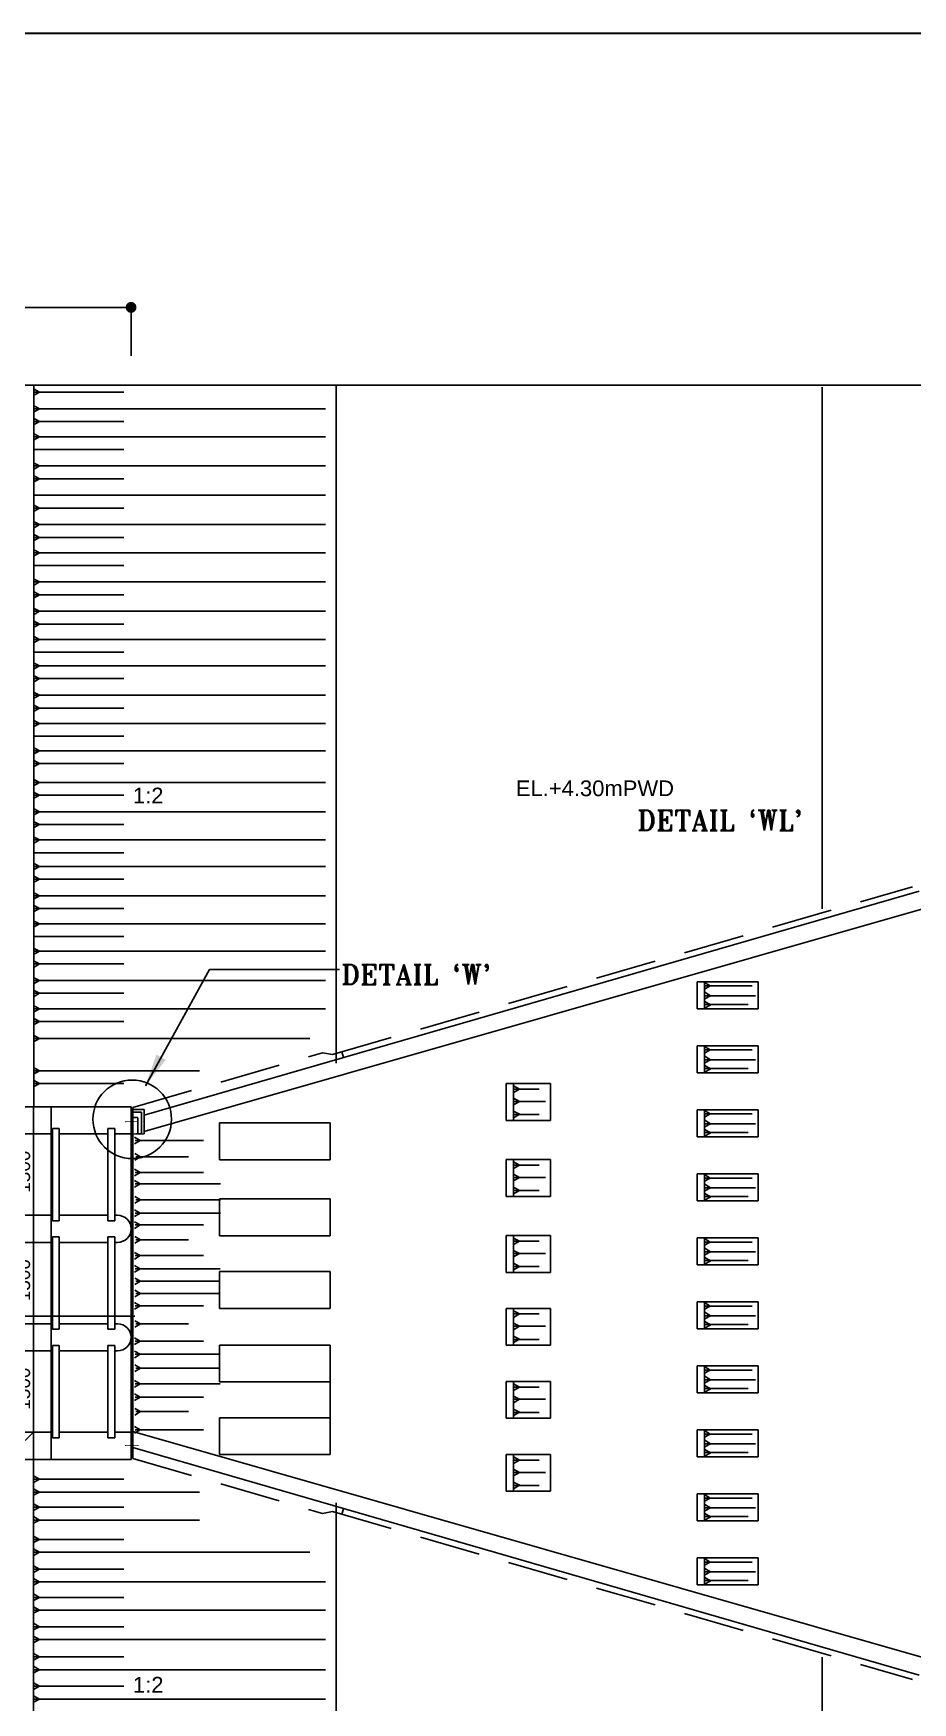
# Model space of a CAD drawing. Header units: metres. Extents: x -98554 to 27544620, y -161930 to 5264560.
# Drawn here: x -34666 to -18465, y 267924 to 298697 of the extents above; entities that cross this region are included whole.
import ezdxf

# ---------------------------------------------------------------- set-up
doc = ezdxf.new("R2010")
doc.units = ezdxf.units.M
doc.header["$LTSCALE"] = 15
doc.header["$MEASUREMENT"] = 0
doc.linetypes.add('2-2', pattern=[50, 25, -25])
doc.linetypes.add('DASHED', pattern=[0.75, 0.5, -0.25])
doc.layers.get('0').update_dxf_attribs({"linetype": 'CONTINUOUS'})
doc.layers.get('Defpoints').update_dxf_attribs({"linetype": 'CONTINUOUS'})
for name, color, linetype in [('Bank line', 170, 'CONTINUOUS'), ('Dotted line', 7, 'DASHED'), ('LINE', 7, 'CONTINUOUS'), ('SLOPECON', 12, 'CONTINUOUS')]:
    doc.layers.add(name, color=color, linetype=linetype)
doc.layers.add('lline', color=102, linetype='CONTINUOUS', lineweight=20)
doc.styles.add('arial', font='swisscl.ttf')
doc.styles.add('BIG', font='ROMANT.SHX')
doc.styles.add('NASIR', font='romant.shx')
doc.styles.add('ROMAN_SIMPLEX', font='ROMANS')
doc.styles.get("Standard").update_dxf_attribs({"font": 'arial.ttf'})
doc.dimstyles.new('3', dxfattribs={"dimtxt": 225, "dimasz": 150, "dimexe": 225, "dimexo": 610, "dimgap": 9, "dimtad": 0, "dimdec": 0, "dimzin": 0, "dimdsep": 46, "dimtxsty": 'Standard', "dimblk": 'DOT', "dimcen": 0, "dimclrd": 5, "dimclrt": 1, "dimadec": 0, "dimazin": 0, "dimtfac": 1, "dimtdec": 0, "dimtofl": 0, "dimtmove": 2, "dimatfit": 3, "dimfxl": 1, "dimtolj": 1, "dimtzin": 0, "dimarcsym": 0})
doc.dimstyles.new('ISO-25', dxfattribs={"dimtxt": 250, "dimasz": 2.5, "dimexe": 1.25, "dimexo": 0.625, "dimtad": 1, "dimtxsty": 'BIG', "dimcen": 2.5, "dimadec": 0, "dimazin": 0, "dimtfac": 1, "dimtmove": 0, "dimatfit": 3, "dimfxl": 1, "dimarcsym": 0})
doc.dimstyles.get("Standard").update_dxf_attribs({"dimtxt": 250, "dimasz": 2, "dimexe": 0.18, "dimexo": 0.0625, "dimgap": 0.09, "dimtad": 0, "dimtih": 1, "dimtoh": 1, "dimzin": 0, "dimdsep": 46, "dimtxsty": 'ROMAN_SIMPLEX', "dimcen": 0.09, "dimadec": 0, "dimazin": 0, "dimtfac": 1, "dimtofl": 0, "dimtmove": 0, "dimatfit": 3, "dimfxl": 1, "dimtolj": 1, "dimtzin": 0, "dimarcsym": 0})

# ---------------------------------------------------------------- blocks, each defined once
blk = doc.blocks.new('_Dot')
at = {"color": 0, "linetype": 'ByBlock', "lineweight": -2}
blk.add_line((-0.5, 0), (-1, 0), dxfattribs=at)
at = {"color": 0, "linetype": 'ByBlock', "const_width": 0.5}
blk.add_lwpolyline([(-0.25, 0, 1), (0.25, 0, 1)], format="xyb", close=True, dxfattribs=at)
blk = doc.blocks.new('*D3018')
at = {"layer": 'Defpoints', "color": 0}
for p in [(-35272, 274409), (-35272, 272909), (-35071, 272909)]:
    blk.add_point(p, dxfattribs=at)
at = {"layer": 'LINE', "color": 0, "lineweight": -2}
for p, q in [((-34662, 274409), (-34846, 274409)), ((-34662, 272909), (-34846, 272909))]:
    blk.add_line(p, q, dxfattribs=at)
at = {"layer": 'LINE', "color": 5, "lineweight": -2}
blk.add_line((-35071, 274109), (-35071, 273209), dxfattribs=at)
at = {"layer": 'LINE', "color": 5, "lineweight": -2, "xscale": 300, "yscale": 300, "zscale": 300}
for p, rotation in [((-35071, 274409), 90), ((-35071, 272909), 270)]:
    blk.add_blockref('_Dot', p, dxfattribs=dict(at, rotation=rotation))
at = {"layer": 'LINE', "color": 1, "insert": (-34850, 273712), "char_height": 250, "attachment_point": 5, "rotation": 90}
blk.add_mtext('\\A1;1500', dxfattribs=at)
blk = doc.blocks.new('*D3020')
at = {"layer": 'Defpoints', "color": 0}
for p in [(-35272, 276409), (-35272, 274909), (-35071, 274909)]:
    blk.add_point(p, dxfattribs=at)
at = {"layer": 'LINE', "color": 0, "lineweight": -2}
for p, q in [((-34662, 276409), (-34846, 276409)), ((-34662, 274909), (-34846, 274909))]:
    blk.add_line(p, q, dxfattribs=at)
at = {"layer": 'LINE', "color": 5, "lineweight": -2}
blk.add_line((-35071, 276109), (-35071, 275209), dxfattribs=at)
at = {"layer": 'LINE', "color": 5, "lineweight": -2, "xscale": 300, "yscale": 300, "zscale": 300}
for p, rotation in [((-35071, 276409), 90), ((-35071, 274909), 270)]:
    blk.add_blockref('_Dot', p, dxfattribs=dict(at, rotation=rotation))
at = {"layer": 'LINE', "color": 1, "insert": (-34850, 275712), "char_height": 250, "attachment_point": 5, "rotation": 90}
blk.add_mtext('\\A1;1500', dxfattribs=at)
blk = doc.blocks.new('*D3022')
at = {"layer": 'Defpoints', "color": 0}
for p in [(-35272, 278409), (-35272, 276909), (-35071, 276909)]:
    blk.add_point(p, dxfattribs=at)
at = {"layer": 'LINE', "color": 0, "lineweight": -2}
for p, q in [((-34662, 278409), (-34846, 278409)), ((-34662, 276909), (-34846, 276909))]:
    blk.add_line(p, q, dxfattribs=at)
at = {"layer": 'LINE', "color": 5, "lineweight": -2}
blk.add_line((-35071, 278109), (-35071, 277209), dxfattribs=at)
at = {"layer": 'LINE', "color": 5, "lineweight": -2, "xscale": 300, "yscale": 300, "zscale": 300}
for p, rotation in [((-35071, 278409), 90), ((-35071, 276909), 270)]:
    blk.add_blockref('_Dot', p, dxfattribs=dict(at, rotation=rotation))
at = {"layer": 'LINE', "color": 1, "insert": (-34850, 277712), "char_height": 250, "attachment_point": 5, "rotation": 90}
blk.add_mtext('\\A1;1500', dxfattribs=at)
blk = doc.blocks.new('*D3047')
at = {"color": 0, "lineweight": -2, "ltscale": 2000}
for p, q in [((-32836, 278709), (-32739, 278709)), ((-32739, 278708), (-32739, 278559)), ((-32739, 278409), (-32739, 278558)), ((-32777, 278409), (-32739, 278409))]:
    blk.add_line(p, q, dxfattribs=at)
at = {"color": 0, "linetype": '2-2', "ltscale": 2000}
for points in [[(-32739, 278708), (-32739, 278708), (-32739, 278709)], [(-32739, 278409), (-32739, 278409), (-32739, 278409)]]:
    blk.add_solid(points, dxfattribs=at)
at = {"layer": 'Defpoints', "color": 0, "linetype": '2-2', "ltscale": 2000}
for p in [(-32836, 278709), (-32739, 278709), (-32777, 278409)]:
    blk.add_point(p, dxfattribs=at)
at = {"color": 0, "linetype": '2-2', "ltscale": 2000, "insert": (-32739, 278559), "char_height": 0.6, "attachment_point": 5, "style": 'arial'}
blk.add_mtext('\\A1;300.00', dxfattribs=at)
blk = doc.blocks.new('*D3063')
at = {"color": 0, "lineweight": -2}
for p, q in [((-42368, 292748), (-42368, 293647)), ((-42168, 293646), (-33066, 293646)), ((-32866, 292751), (-32866, 293647))]:
    blk.add_line(p, q, dxfattribs=at)
at = {"layer": 'Defpoints', "color": 0}
for p in [(-32866, 293646), (-42368, 292747), (-32866, 292751)]:
    blk.add_point(p, dxfattribs=at)
at = {"color": 0, "lineweight": -2, "xscale": 200, "yscale": 200, "zscale": 200, "rotation": 180}
blk.add_blockref('_Dot', (-42368, 293646), dxfattribs=at)
at = {"color": 0, "lineweight": -2, "xscale": 200, "yscale": 200, "zscale": 200}
blk.add_blockref('_Dot', (-32866, 293646), dxfattribs=at)
at = {"color": 0, "insert": (-37617, 293885), "char_height": 400, "attachment_point": 5, "style": 'BIG'}
blk.add_mtext('9502,36', dxfattribs=at)

msp = doc.modelspace()

# ---------------------------------------------------------------- linework, layer by layer
at = {"linetype": '2-2', "ltscale": 2000}
for p, q in [((-25817.286, 278658.859), (-25817.286, 279338.859)), ((-25817.286, 277256.382), (-25817.286, 277936.382)), ((-25817.286, 275853.905), (-25817.286, 276533.905)), ((-25817.286, 274512.873), (-25817.286, 275192.873)), ((-25817.286, 273166.331), (-25817.286, 273846.331)), ((-25817.286, 271819.789), (-25817.286, 272499.789))]:
    msp.add_line(p, q, dxfattribs=at)
at = {"ltscale": 2000}
for p, q in [((-32835.689, 278858.679), (-32625.809, 278858.679)), ((-32835.689, 278808.679), (-32674.368, 278808.679)), ((-32674.548, 278808.079), (-32674.548, 278609.076)), ((-32625.989, 278858.079), (-32625.989, 278634.076)), ((-32674.548, 278409.279), (-32674.548, 278608.282)), ((-32625.989, 278409.279), (-32625.989, 278633.282)), ((-32835.689, 278406.598), (-32625.809, 278408.679)), ((-32777.223, 278408.679), (-32674.368, 278408.679))]:
    msp.add_line(p, q, dxfattribs=at)
for points in [[(-38875.892, 292212.334), (-16269.954, 292212.334)], [(-20131.878, 282556.663), (-20131.878, 292177.379)], [(-32625.989, 278752.468), (-18346.967, 282885.116)], [(-32625.989, 278452.219), (-17719.428, 282718.679)], [(-32835.689, 272925.158), (-17719.428, 268598.679)], [(-32835.689, 272625.582), (-18346.967, 268432.243)], [(-20131.878, 268760.695), (-20131.878, 259139.979)]]:
    msp.add_lwpolyline(points)
at = {"linetype": '2-2', "ltscale": 2000}
for points in [[(-22435.444, 281212.797), (-21309.444, 281212.797)], [(-22435.444, 280712.797), (-22435.444, 281212.797)], [(-22300.289, 280712.797), (-22300.289, 281212.797)], [(-21309.444, 280712.797), (-21309.444, 281212.797)], [(-22435.444, 280712.797), (-21309.444, 280712.797)], [(-22435.444, 280032.797), (-21309.444, 280032.797)], [(-22435.444, 279532.797), (-22435.444, 280032.797)], [(-22300.289, 279532.797), (-22300.289, 280032.797)], [(-21309.444, 279532.797), (-21309.444, 280032.797)], [(-22435.444, 279532.797), (-21309.444, 279532.797)], [(-22435.444, 278852.797), (-21309.444, 278852.797)], [(-22435.444, 278352.797), (-22435.444, 278852.797)], [(-22300.289, 278352.797), (-22300.289, 278852.797)], [(-21309.444, 278352.797), (-21309.444, 278852.797)], [(-22435.444, 278352.797), (-21309.444, 278352.797)], [(-22435.444, 277672.797), (-21309.444, 277672.797)], [(-22435.444, 277172.797), (-22435.444, 277672.797)], [(-22300.289, 277172.797), (-22300.289, 277672.797)], [(-21309.444, 277172.797), (-21309.444, 277672.797)], [(-22435.444, 277172.797), (-21309.444, 277172.797)], [(-22435.444, 276492.797), (-21309.444, 276492.797)], [(-22435.444, 275992.797), (-22435.444, 276492.797)], [(-22300.289, 275992.797), (-22300.289, 276492.797)], [(-21309.444, 275992.797), (-21309.444, 276492.797)], [(-22435.444, 275992.797), (-21309.444, 275992.797)], [(-22435.444, 275312.797), (-21309.444, 275312.797)], [(-22435.444, 274812.797), (-22435.444, 275312.797)], [(-22300.289, 274812.797), (-22300.289, 275312.797)], [(-21309.444, 274812.797), (-21309.444, 275312.797)], [(-22435.444, 274812.797), (-21309.444, 274812.797)], [(-22435.444, 274132.797), (-21309.444, 274132.797)], [(-22435.444, 273632.797), (-22435.444, 274132.797)], [(-22300.289, 273632.797), (-22300.289, 274132.797)], [(-21309.444, 273632.797), (-21309.444, 274132.797)], [(-22435.444, 273632.797), (-21309.444, 273632.797)], [(-22435.444, 272952.797), (-21309.444, 272952.797)], [(-22435.444, 272452.797), (-22435.444, 272952.797)], [(-22300.289, 272452.797), (-22300.289, 272952.797)], [(-21309.444, 272452.797), (-21309.444, 272952.797)], [(-22435.444, 272452.797), (-21309.444, 272452.797)], [(-22435.444, 271772.797), (-21309.444, 271772.797)], [(-22435.444, 271272.797), (-22435.444, 271772.797)], [(-22300.289, 271272.797), (-22300.289, 271772.797)], [(-21309.444, 271272.797), (-21309.444, 271772.797)], [(-22435.444, 271272.797), (-21309.444, 271272.797)], [(-22435.444, 270592.797), (-21309.444, 270592.797)], [(-22435.444, 270092.797), (-22435.444, 270592.797)], [(-22300.289, 270092.797), (-22300.289, 270592.797)], [(-21309.444, 270092.797), (-21309.444, 270592.797)], [(-22435.444, 270092.797), (-21309.444, 270092.797)]]:
    msp.add_lwpolyline(points, dxfattribs=at)
for points in [[(-25953.286, 278658.859), (-25137.286, 278658.859), (-25137.286, 279338.859), (-25953.286, 279338.859)], [(-29194.444, 278613.654), (-31234.444, 278613.654), (-31234.444, 277933.654), (-29194.444, 277933.654)], [(-25953.286, 277256.382), (-25137.286, 277256.382), (-25137.286, 277936.382), (-25953.286, 277936.382)], [(-29197.286, 277211.177), (-31237.286, 277211.177), (-31237.286, 276531.177), (-29197.286, 276531.177)], [(-25953.286, 275853.905), (-25137.286, 275853.905), (-25137.286, 276533.905), (-25953.286, 276533.905)], [(-29197.286, 275870.145), (-31237.286, 275870.145), (-31237.286, 275190.145), (-29197.286, 275190.145)], [(-25953.286, 274512.873), (-25137.286, 274512.873), (-25137.286, 275192.873), (-25953.286, 275192.873)], [(-29197.286, 274515.601), (-31237.286, 274515.601), (-31237.286, 273835.601), (-29197.286, 273835.601)], [(-25953.286, 273166.331), (-25137.286, 273166.331), (-25137.286, 273846.331), (-25953.286, 273846.331)], [(-29197.286, 273177.061), (-31237.286, 273177.061), (-31237.286, 272497.061), (-29197.286, 272497.061)], [(-25953.286, 271819.789), (-25137.286, 271819.789), (-25137.286, 272499.789), (-25953.286, 272499.789)]]:
    msp.add_lwpolyline(points, close=True, dxfattribs=at)
for points in [[(-32674.648, 278808.079), (-32674.448, 278808.079), (-32674.548, 278808.679)], [(-32626.089, 278858.079), (-32625.889, 278858.079), (-32625.989, 278858.679)], [(-32674.648, 278409.279), (-32674.448, 278409.279), (-32674.548, 278408.679)], [(-32626.089, 278409.279), (-32625.889, 278409.279), (-32625.989, 278408.679)]]:
    msp.add_solid(points, dxfattribs=at)
at = {"layer": 'Bank line'}
for points in [[(-34658.632, 292212.334), (-34658.632, 278908.679)], [(-29086.798, 292212.334), (-29086.798, 279710.86)], [(-34660.942, 272532.893), (-34660.942, 259149.515)], [(-29086.798, 271609.742), (-29086.798, 259231.447)]]:
    msp.add_lwpolyline(points, dxfattribs=at)
at = {"layer": 'Dotted line', "ltscale": 150}
for points in [[(-29152.928, 279872.674), (-18465.091, 282965.958)], [(-32835.689, 278893.338), (-29339.426, 279905.229)], [(-32835.689, 272424.021), (-29339.426, 271412.129)], [(-29152.928, 271444.684), (-18465.091, 268351.4)]]:
    msp.add_lwpolyline(points, dxfattribs=at)
at = {"layer": 'LINE', "linetype": '2-2', "ltscale": 2000}
for p, q in [((-28979.299, 279922.926), (-28951.137, 279816.047)), ((-28979.299, 271394.432), (-28951.137, 271501.312))]:
    msp.add_line(p, q, dxfattribs=at)
at = {"layer": 'LINE'}
for p, q in [((-32865.501, 278908.679), (-40567.864, 278908.679)), ((-34665.501, 278908.679), (-34665.501, 272408.679)), ((-34340.501, 278908.679), (-34340.501, 276908.679)), ((-34340.501, 278908.679), (-34340.501, 272808.679)), ((-34340.501, 278908.679), (-34340.501, 272408.679)), ((-32865.501, 278908.679), (-32865.501, 278408.679)), ((-32865.501, 278908.679), (-32865.501, 278408.679)), ((-32835.689, 278893.338), (-32835.689, 272424.021)), ((-32777.286, 278908.679), (-32777.236, 278908.679)), ((-34340.501, 278558.679), (-34340.501, 278408.679)), ((-34190.501, 278508.679), (-34315.501, 278508.679)), ((-34315.501, 278508.679), (-34315.501, 276808.679)), ((-34190.501, 278508.679), (-34190.501, 276808.679)), ((-33291.382, 278508.679), (-33291.382, 276808.679)), ((-33165.501, 278508.679), (-33291.382, 278508.679)), ((-33165.501, 278508.679), (-33165.501, 276808.679)), ((-33165.501, 278408.679), (-33165.501, 278508.679)), ((-34665.501, 278408.679), (-34315.501, 278408.679)), ((-34190.501, 278408.679), (-33291.382, 278408.679)), ((-33165.501, 278408.679), (-32865.501, 278408.679)), ((-32865.501, 278408.679), (-32865.501, 272408.679)), ((-32865.501, 277408.679), (-32865.501, 276908.679)), ((-34665.501, 276908.679), (-34315.501, 276908.679)), ((-34190.501, 276808.679), (-34315.501, 276808.679)), ((-34190.501, 276908.679), (-33291.382, 276908.679)), ((-33165.501, 276808.679), (-33291.382, 276808.679)), ((-33165.501, 276908.679), (-33115.425, 276908.679)), ((-33165.501, 276908.679), (-33165.501, 276808.679)), ((-34665.501, 276408.679), (-34315.501, 276408.679)), ((-34315.501, 276508.679), (-34190.501, 276508.679)), ((-34315.501, 276508.679), (-34315.501, 274808.679)), ((-34190.501, 276508.679), (-34190.501, 274808.679)), ((-34190.501, 276408.679), (-33291.382, 276408.679)), ((-33291.382, 276508.679), (-33165.501, 276508.679)), ((-33291.382, 276508.679), (-33291.382, 274808.679)), ((-33165.501, 276508.679), (-33165.501, 274808.679)), ((-33165.501, 276408.679), (-33115.425, 276408.679)), ((-32865.501, 275408.679), (-32865.501, 274908.679)), ((-34665.501, 274908.679), (-34315.501, 274908.679)), ((-34190.501, 274808.679), (-34315.501, 274808.679)), ((-34190.501, 274908.679), (-33291.382, 274908.679)), ((-33165.501, 274808.679), (-33291.382, 274808.679)), ((-33165.501, 274908.679), (-33115.425, 274908.679)), ((-34315.501, 274508.679), (-34190.501, 274508.679)), ((-34315.501, 274508.679), (-34315.501, 272808.679)), ((-34190.501, 274508.679), (-34190.501, 272808.679)), ((-33291.382, 274508.679), (-33165.501, 274508.679)), ((-33291.382, 274508.679), (-33291.382, 272808.679)), ((-33165.501, 274508.679), (-33165.501, 272808.679)), ((-34665.501, 274408.679), (-34315.501, 274408.679)), ((-34190.501, 274408.679), (-33291.382, 274408.679)), ((-33165.501, 274408.679), (-33115.425, 274408.679)), ((-34815.501, 272758.679), (-34665.501, 272908.679)), ((-34665.501, 272908.679), (-34315.501, 272908.679)), ((-34340.501, 272808.679), (-34340.501, 272908.679)), ((-34315.501, 272808.679), (-34190.501, 272808.679)), ((-34190.501, 272908.679), (-33291.382, 272908.679)), ((-33291.382, 272808.679), (-33165.501, 272808.679)), ((-33165.501, 272908.679), (-32865.501, 272908.679)), ((-32865.501, 272408.679), (-32865.501, 272908.679)), ((-32865.501, 272408.679), (-32865.501, 272908.679)), ((-32865.501, 272408.679), (-42367.864, 272408.679))]:
    msp.add_line(p, q, dxfattribs=at)
at = {"layer": 'LINE', "color": 1, "ltscale": 20}
for p, q in [((-42367.864, 275046.307), (-32797.286, 275046.307)), ((-29197.286, 273835.601), (-29197.286, 273177.061))]:
    msp.add_line(p, q, dxfattribs=at)
at = {"layer": 'LINE', "color": 3, "lineweight": 30, "ltscale": 20}
msp.add_lwpolyline([(-83711.392, 246362.865), (5763.081, 246362.865), (5763.081, 298697.314), (-83711.392, 298697.314)], close=True, dxfattribs=at)
at = {"layer": 'LINE'}
for points in [[(-34660.734, 292143.212), (-34554.586, 292084.424), (-34660.734, 292021.546)], [(-34660.734, 291837.478), (-34554.586, 291778.69), (-34660.734, 291715.812)], [(-34660.734, 291601.979), (-34554.586, 291543.191), (-34660.734, 291480.313)], [(-34660.734, 291318.183), (-34554.586, 291259.395), (-34660.734, 291196.516)], [(-34660.734, 290781.614), (-34554.586, 290722.826), (-34660.734, 290659.947)], [(-34660.734, 290546.115), (-34554.586, 290487.327), (-34660.734, 290424.449)], [(-34660.734, 290004.882), (-34554.586, 289946.094), (-34660.734, 289883.216)], [(-34660.734, 289699.147), (-34554.586, 289640.359), (-34660.734, 289577.481)], [(-34660.734, 289463.649), (-34554.586, 289404.861), (-34660.734, 289341.982)], [(-34660.734, 289179.852), (-34554.586, 289121.064), (-34660.734, 289058.186)], [(-34660.734, 288643.283), (-34554.586, 288584.495), (-34660.734, 288521.617)], [(-34660.734, 288407.785), (-34554.586, 288348.996), (-34660.734, 288286.118)], [(-34660.734, 288102.05), (-34554.586, 288043.262), (-34660.734, 287980.384)], [(-34660.734, 287866.551), (-34554.586, 287807.763), (-34660.734, 287744.885)], [(-34660.734, 287582.755), (-34554.586, 287523.967), (-34660.734, 287461.089)], [(-34660.734, 287095.834), (-34554.586, 287037.046), (-34660.734, 286974.167)], [(-34660.734, 286860.335), (-34554.586, 286801.547), (-34660.734, 286738.669)], [(-34660.734, 286554.601), (-34554.586, 286495.812), (-34660.734, 286432.934)], [(-34660.734, 286319.102), (-34554.586, 286260.314), (-34660.734, 286197.436)], [(-34660.734, 286035.305), (-34554.586, 285976.517), (-34660.734, 285913.639)], [(-34660.734, 285531.922), (-34554.586, 285473.133), (-34660.734, 285410.255)], [(-34660.734, 285296.423), (-34554.586, 285237.635), (-34660.734, 285174.757)], [(-34660.734, 284947.239), (-34554.586, 284888.451), (-34660.734, 284825.573)], [(-34660.734, 284711.741), (-34554.586, 284652.952), (-34660.734, 284590.074)], [(-34660.734, 284406.006), (-34554.586, 284347.218), (-34660.734, 284284.34)], [(-34660.734, 284170.507), (-34554.586, 284111.719), (-34660.734, 284048.841)], [(-34660.734, 283886.711), (-34554.586, 283827.923), (-34660.734, 283765.045)], [(-34660.734, 283399.79), (-34554.586, 283341.002), (-34660.734, 283278.123)], [(-34660.734, 283164.291), (-34554.586, 283105.503), (-34660.734, 283042.625)], [(-34660.734, 282858.557), (-34554.586, 282799.768), (-34660.734, 282736.89)], [(-34660.734, 282623.058), (-34554.586, 282564.27), (-34660.734, 282501.392)], [(-34660.734, 282339.261), (-34554.586, 282280.473), (-34660.734, 282217.595)], [(-34660.734, 281835.878), (-34554.586, 281777.089), (-34660.734, 281714.211)], [(-34660.734, 281600.379), (-34554.586, 281541.591), (-34660.734, 281478.713)], [(-34660.734, 281294.644), (-34554.586, 281235.856), (-34660.734, 281172.978)], [(-34660.734, 281059.146), (-34554.586, 281000.358), (-34660.734, 280937.479)], [(-22299.595, 281076.962), (-22193.447, 281135.75), (-22299.595, 281198.628)], [(-22294.346, 280898.026), (-22188.199, 280956.814), (-22294.346, 281019.692)], [(-34660.734, 280775.349), (-34554.586, 280716.561), (-34660.734, 280653.683)], [(-22294.346, 280728.568), (-22188.199, 280787.356), (-22294.346, 280850.235)], [(-34660.734, 280539.851), (-34554.586, 280481.063), (-34660.734, 280418.184)], [(-34660.734, 280227.177), (-34554.586, 280168.389), (-34660.734, 280105.511)], [(-22299.595, 279896.962), (-22193.447, 279955.75), (-22299.595, 280018.628)], [(-22294.346, 279718.026), (-22188.199, 279776.814), (-22294.346, 279839.692)], [(-34660.734, 279633.324), (-34554.586, 279574.536), (-34660.734, 279511.658)], [(-22294.346, 279548.568), (-22188.199, 279607.356), (-22294.346, 279670.235)], [(-34660.734, 279397.826), (-34554.586, 279339.037), (-34660.734, 279276.159)], [(-25817.286, 279293.985), (-25711.138, 279235.196), (-25817.286, 279172.318)], [(-25817.286, 279067.267), (-25711.138, 279008.479), (-25817.286, 278945.601)], [(-25817.286, 278828.988), (-25711.138, 278770.2), (-25817.286, 278707.322)], [(-22299.595, 278716.962), (-22193.447, 278775.75), (-22299.595, 278838.628)], [(-22294.346, 278538.026), (-22188.199, 278596.814), (-22294.346, 278659.692)], [(-32803.496, 278346.39), (-32697.348, 278287.602), (-32803.496, 278224.724)], [(-22294.346, 278368.568), (-22188.199, 278427.356), (-22294.346, 278490.235)], [(-32795.192, 278045.471), (-32689.044, 277986.682), (-32795.192, 277923.804)], [(-25817.286, 277891.507), (-25711.138, 277832.719), (-25817.286, 277769.841)], [(-32803.496, 277758.636), (-32697.348, 277699.848), (-32803.496, 277636.97)], [(-25817.286, 277664.79), (-25711.138, 277606.002), (-25817.286, 277543.123)], [(-22299.595, 277536.962), (-22193.447, 277595.75), (-22299.595, 277658.628)], [(-32803.496, 277550.14), (-32697.348, 277491.352), (-32803.496, 277428.474)], [(-25817.286, 277426.511), (-25711.138, 277367.723), (-25817.286, 277304.845)], [(-22294.346, 277358.026), (-22188.199, 277416.814), (-22294.346, 277479.692)], [(-22294.346, 277188.568), (-22188.199, 277247.356), (-22294.346, 277310.235)], [(-32803.496, 277008.32), (-32697.348, 276949.532), (-32803.496, 276886.654)], [(-32795.192, 277254.66), (-32689.044, 277195.872), (-32795.192, 277132.994)], [(-32803.496, 276788.902), (-32697.348, 276730.114), (-32803.496, 276667.236)], [(-32795.192, 276515.425), (-32689.044, 276456.637), (-32795.192, 276393.759)], [(-25817.286, 276489.03), (-25711.138, 276430.242), (-25817.286, 276367.364)], [(-22299.595, 276356.962), (-22193.447, 276415.75), (-22299.595, 276478.628)], [(-32803.496, 276223.866), (-32697.348, 276165.078), (-32803.496, 276102.199)], [(-25817.286, 276262.312), (-25711.138, 276203.524), (-25817.286, 276140.646)], [(-22294.346, 276178.026), (-22188.199, 276236.814), (-22294.346, 276299.692)], [(-22294.346, 276008.568), (-22188.199, 276067.356), (-22294.346, 276130.235)], [(-32803.496, 275980.118), (-32697.348, 275921.33), (-32803.496, 275858.452)], [(-32795.192, 275752.2), (-32689.044, 275693.412), (-32795.192, 275630.534)], [(-25817.286, 276024.034), (-25711.138, 275965.246), (-25817.286, 275902.367)], [(-32795.192, 275526.513), (-32689.044, 275467.725), (-32795.192, 275404.846)], [(-32803.496, 275297.722), (-32697.348, 275238.934), (-32803.496, 275176.056)], [(-25817.286, 275147.998), (-25711.138, 275089.21), (-25817.286, 275026.332)], [(-22299.595, 275176.962), (-22193.447, 275235.75), (-22299.595, 275298.628)], [(-22294.346, 274998.026), (-22188.199, 275056.814), (-22294.346, 275119.692)], [(-32795.192, 274964.636), (-32689.044, 274905.848), (-32795.192, 274842.97)], [(-25817.286, 274921.281), (-25711.138, 274862.493), (-25817.286, 274799.614)], [(-22294.346, 274828.568), (-22188.199, 274887.356), (-22294.346, 274950.235)], [(-32803.496, 274646.24), (-32697.348, 274587.452), (-32803.496, 274524.573)], [(-25817.286, 274683.002), (-25711.138, 274624.214), (-25817.286, 274561.336)], [(-32803.496, 274404.889), (-32697.348, 274346.101), (-32803.496, 274283.223)], [(-32795.192, 274151.14), (-32689.044, 274092.351), (-32795.192, 274029.473)], [(-22299.595, 273996.962), (-22193.447, 274055.75), (-22299.595, 274118.628)], [(-22294.346, 273818.026), (-22188.199, 273876.814), (-22294.346, 273939.692)], [(-32803.496, 273861.174), (-32697.348, 273802.386), (-32803.496, 273739.508)], [(-32803.496, 273614.158), (-32697.348, 273555.37), (-32803.496, 273492.492)], [(-25817.286, 273801.456), (-25711.138, 273742.668), (-25817.286, 273679.79)], [(-25817.286, 273574.739), (-25711.138, 273515.95), (-25817.286, 273453.072)], [(-22294.346, 273648.568), (-22188.199, 273707.356), (-22294.346, 273770.235)], [(-32795.192, 273348.178), (-32689.044, 273289.389), (-32795.192, 273226.511)], [(-25817.286, 273336.46), (-25711.138, 273277.672), (-25817.286, 273214.793)], [(-32803.496, 273014.734), (-32697.348, 272955.946), (-32803.496, 272893.067)], [(-22299.595, 272816.962), (-22193.447, 272875.75), (-22299.595, 272938.628)], [(-22294.346, 272638.026), (-22188.199, 272696.814), (-22294.346, 272759.692)], [(-25817.286, 272454.914), (-25711.138, 272396.126), (-25817.286, 272333.248)], [(-22294.346, 272468.568), (-22188.199, 272527.356), (-22294.346, 272590.235)], [(-34660.734, 271982.427), (-34554.586, 272041.216), (-34660.734, 272104.094)], [(-25817.286, 272228.196), (-25711.138, 272169.408), (-25817.286, 272106.53)], [(-34660.734, 271746.929), (-34554.586, 271805.717), (-34660.734, 271868.595)], [(-25817.286, 271989.918), (-25711.138, 271931.13), (-25817.286, 271868.251)], [(-22299.595, 271636.962), (-22193.447, 271695.75), (-22299.595, 271758.628)], [(-34660.734, 271467.237), (-34554.586, 271526.025), (-34660.734, 271588.903)], [(-22294.346, 271458.026), (-22188.199, 271516.814), (-22294.346, 271579.692)], [(-34660.734, 271231.738), (-34554.586, 271290.527), (-34660.734, 271353.405)], [(-22294.346, 271288.568), (-22188.199, 271347.356), (-22294.346, 271410.235)], [(-34660.734, 270873.384), (-34554.586, 270932.172), (-34660.734, 270995.05)], [(-34660.734, 270637.885), (-34554.586, 270696.674), (-34660.734, 270759.552)], [(-22299.595, 270456.962), (-22193.447, 270515.75), (-22299.595, 270578.628)], [(-34660.734, 270325.212), (-34554.586, 270384), (-34660.734, 270446.878)], [(-34660.734, 270089.713), (-34554.586, 270148.501), (-34660.734, 270211.38)], [(-22294.346, 270278.026), (-22188.199, 270336.814), (-22294.346, 270399.692)], [(-22294.346, 270108.568), (-22188.199, 270167.356), (-22294.346, 270230.235)], [(-34660.734, 269805.917), (-34554.586, 269864.705), (-34660.734, 269927.583)], [(-34660.734, 269570.418), (-34554.586, 269629.206), (-34660.734, 269692.085)], [(-34660.734, 269264.684), (-34554.586, 269323.472), (-34660.734, 269386.35)], [(-34660.734, 269029.185), (-34554.586, 269087.973), (-34660.734, 269150.851)], [(-34660.734, 268707.131), (-34554.586, 268765.919), (-34660.734, 268828.797)], [(-34660.734, 268471.632), (-34554.586, 268530.42), (-34660.734, 268593.299)], [(-34660.734, 268165.898), (-34554.586, 268224.686), (-34660.734, 268287.564)], [(-34660.734, 267930.399), (-34554.586, 267989.187), (-34660.734, 268052.066)]]:
    msp.add_lwpolyline(points, dxfattribs=at)
at = {"layer": 'LINE', "linetype": '2-2', "ltscale": 2000}
for points in [[(-29152.928, 279872.674), (-29339.426, 279905.229)], [(-29152.928, 271444.684), (-29339.426, 271412.129)]]:
    msp.add_lwpolyline(points, dxfattribs=at)
at = {"layer": 'LINE'}
for points, const_width in [([(-32976.12, 278633.064, 1), (-32965.495, 278633.064, 1)], 10.625), ([(-32862.131, 278633.064, 1), (-32845.981, 278633.064, 1)], 16.15), ([(-32862.131, 278633.064, 1), (-32845.981, 278633.064, 1)], 16.15), ([(-32742.618, 278633.064, 1), (-32731.993, 278633.064, 1)], 10.625), ([(-32976.12, 272663.368, 1), (-32965.495, 272663.368, 1)], 10.625), ([(-32862.131, 272663.368, 1), (-32845.981, 272663.368, 1)], 16.15), ([(-32862.131, 272663.368, 1), (-32845.981, 272663.368, 1)], 16.15), ([(-32742.618, 272663.368, 1), (-32731.993, 272663.368, 1)], 10.625)]:
    msp.add_lwpolyline(points, format="xyb", close=True, dxfattribs=dict(at, const_width=const_width))
at = {"layer": 'LINE', "const_width": 13.6}
for points in [[(-32964.615, 278632.889), (-32854.115, 278632.889), (-32743.615, 278632.889)], [(-32964.615, 272663.192), (-32854.115, 272663.192), (-32743.615, 272663.192)]]:
    msp.add_lwpolyline(points, dxfattribs=at)
at = {"layer": 'LINE'}
msp.add_circle((-32845.037, 278678.412), 723.954, dxfattribs=at)
for centre in [(-33115.425, 276658.679), (-33115.425, 274658.679)]:
    msp.add_arc(centre, 250, 270, 90, dxfattribs=at)
at = {"layer": 'SLOPECON'}
for p, q in [((-34660.734, 292084.424), (-32996.189, 292084.424)), ((-34660.734, 291778.69), (-29281.014, 291778.69)), ((-34660.734, 291543.191), (-32996.189, 291543.191)), ((-34660.734, 291259.395), (-29281.014, 291259.395)), ((-34660.734, 291023.896), (-32996.189, 291023.896)), ((-34660.734, 290722.826), (-29281.014, 290722.826)), ((-34660.734, 290487.327), (-32996.189, 290487.327)), ((-34660.734, 290181.592), (-29281.014, 290181.592)), ((-34660.734, 289946.094), (-32996.189, 289946.094)), ((-34660.734, 289640.359), (-29281.014, 289640.359)), ((-34660.734, 289404.861), (-32996.189, 289404.861)), ((-34660.734, 289121.064), (-29281.014, 289121.064)), ((-34660.734, 288885.566), (-32996.189, 288885.566)), ((-34660.734, 288584.495), (-29281.014, 288584.495)), ((-34660.734, 288348.996), (-32996.189, 288348.996)), ((-34660.734, 288043.262), (-29281.014, 288043.262)), ((-34660.734, 287807.763), (-32996.189, 287807.763)), ((-34660.734, 287523.967), (-29281.014, 287523.967)), ((-34660.734, 287288.468), (-32996.189, 287288.468)), ((-34660.734, 287037.046), (-29281.014, 287037.046)), ((-34660.734, 286801.547), (-32996.189, 286801.547)), ((-34660.734, 286495.812), (-29281.014, 286495.812)), ((-34660.734, 286260.314), (-32996.189, 286260.314)), ((-34660.734, 285976.517), (-29281.014, 285976.517)), ((-34660.734, 285741.019), (-32996.189, 285741.019)), ((-34660.734, 285473.133), (-29281.014, 285473.133)), ((-34660.734, 285237.635), (-32996.189, 285237.635)), ((-34660.734, 284888.451), (-29281.014, 284888.451)), ((-34660.734, 284652.952), (-32996.189, 284652.952)), ((-34660.734, 284347.218), (-29281.014, 284347.218)), ((-34660.734, 284111.719), (-32996.189, 284111.719)), ((-34660.734, 283827.923), (-29281.014, 283827.923)), ((-34660.734, 283592.424), (-32996.189, 283592.424)), ((-34660.734, 283341.002), (-29281.014, 283341.002)), ((-34660.734, 283105.503), (-32996.189, 283105.503)), ((-34660.734, 282799.768), (-29281.014, 282799.768)), ((-34660.734, 282564.27), (-32996.189, 282564.27)), ((-34660.734, 282280.473), (-29281.014, 282280.473)), ((-34660.734, 282044.975), (-32996.189, 282044.975)), ((-34660.734, 281777.089), (-29281.014, 281777.089)), ((-34660.734, 281541.591), (-32996.189, 281541.591)), ((-34660.734, 281235.856), (-29281.014, 281235.856)), ((-34660.734, 281000.358), (-32996.189, 281000.358)), ((-22299.595, 281135.75), (-21422.812, 281135.75)), ((-34660.734, 280716.561), (-29281.014, 280716.561)), ((-22294.346, 280956.814), (-21360.739, 280956.814)), ((-22294.346, 280796.405), (-21492.977, 280796.405)), ((-34660.734, 280481.063), (-32996.189, 280481.063)), ((-34660.734, 280168.389), (-29570.11, 280168.389)), ((-22299.595, 279955.75), (-21422.812, 279955.75)), ((-22294.346, 279776.814), (-21360.739, 279776.814)), ((-34660.734, 279574.536), (-31603.313, 279574.536)), ((-22294.346, 279616.405), (-21492.977, 279616.405)), ((-34660.734, 279339.037), (-32996.189, 279339.037)), ((-25817.286, 279235.196), (-25344.001, 279235.196)), ((-25817.286, 279008.479), (-25232.304, 279008.479)), ((-25817.286, 278766.647), (-25344.001, 278766.647)), ((-22299.595, 278775.75), (-21422.812, 278775.75)), ((-22294.346, 278596.814), (-21360.739, 278596.814)), ((-32787.724, 278287.602), (-31533.623, 278287.602)), ((-22294.346, 278436.405), (-21492.977, 278436.405)), ((-32779.421, 277986.682), (-31808.477, 277986.682)), ((-32787.724, 277699.848), (-31533.623, 277699.848)), ((-25817.286, 277832.719), (-25344.001, 277832.719)), ((-25817.286, 277606.002), (-25232.304, 277606.002)), ((-22299.595, 277595.75), (-21422.812, 277595.75)), ((-32787.724, 277491.352), (-31218.672, 277491.352)), ((-25817.286, 277364.169), (-25344.001, 277364.169)), ((-22294.346, 277416.814), (-21360.739, 277416.814)), ((-32779.421, 277195.872), (-31218.672, 277195.872)), ((-22294.346, 277256.405), (-21492.977, 277256.405)), ((-32787.724, 276949.532), (-31218.672, 276949.532)), ((-32787.724, 276730.114), (-31533.623, 276730.114)), ((-32779.421, 276456.637), (-31808.477, 276456.637)), ((-25817.286, 276430.242), (-25344.001, 276430.242)), ((-22299.595, 276415.75), (-21422.812, 276415.75)), ((-32787.724, 276165.078), (-31533.623, 276165.078)), ((-25817.286, 276203.524), (-25232.304, 276203.524)), ((-22294.346, 276236.814), (-21360.739, 276236.814)), ((-22294.346, 276076.405), (-21492.977, 276076.405)), ((-32787.724, 275921.33), (-31221.515, 275921.33)), ((-25817.286, 275961.692), (-25344.001, 275961.692)), ((-32779.421, 275693.412), (-31221.515, 275693.412)), ((-32779.421, 275467.725), (-31221.515, 275467.725)), ((-32787.724, 275238.934), (-31533.623, 275238.934)), ((-22299.595, 275235.75), (-21422.812, 275235.75)), ((-32779.421, 274905.848), (-31808.477, 274905.848)), ((-25817.286, 275089.21), (-25344.001, 275089.21)), ((-25817.286, 274862.493), (-25232.304, 274862.493)), ((-22294.346, 275056.814), (-21360.739, 275056.814)), ((-22294.346, 274896.405), (-21492.977, 274896.405)), ((-32787.724, 274587.452), (-31533.623, 274587.452)), ((-25817.286, 274620.66), (-25344.001, 274620.66)), ((-32787.724, 274346.101), (-31221.515, 274346.101)), ((-32779.421, 274092.351), (-31221.515, 274092.351)), ((-22299.595, 274055.75), (-21422.812, 274055.75)), ((-32787.724, 273802.386), (-31221.515, 273802.386)), ((-25817.286, 273742.668), (-25344.001, 273742.668)), ((-22294.346, 273876.814), (-21360.739, 273876.814)), ((-22294.346, 273716.405), (-21492.977, 273716.405)), ((-32787.724, 273555.37), (-31533.623, 273555.37)), ((-32779.421, 273289.389), (-31808.477, 273289.389)), ((-25817.286, 273515.95), (-25232.304, 273515.95)), ((-25817.286, 273274.118), (-25344.001, 273274.118)), ((-32787.724, 272955.946), (-31533.623, 272955.946)), ((-22299.595, 272875.75), (-21422.812, 272875.75)), ((-22294.346, 272696.814), (-21360.739, 272696.814)), ((-25817.286, 272396.126), (-25344.001, 272396.126)), ((-22294.346, 272536.405), (-21492.977, 272536.405)), ((-34660.734, 272041.216), (-32996.189, 272041.216)), ((-25817.286, 272169.408), (-25232.304, 272169.408)), ((-34660.734, 271805.717), (-31603.313, 271805.717)), ((-25817.286, 271927.576), (-25344.001, 271927.576)), ((-34660.734, 271526.025), (-32996.189, 271526.025)), ((-22299.595, 271695.75), (-21422.812, 271695.75)), ((-22294.346, 271516.814), (-21360.739, 271516.814)), ((-34660.734, 271290.527), (-31603.313, 271290.527)), ((-22294.346, 271356.405), (-21492.977, 271356.405)), ((-34660.734, 270932.172), (-32996.189, 270932.172)), ((-34660.734, 270696.674), (-29570.11, 270696.674)), ((-22299.595, 270515.75), (-21422.812, 270515.75)), ((-34660.734, 270384), (-32996.189, 270384)), ((-22294.346, 270336.814), (-21360.739, 270336.814)), ((-34660.734, 270148.501), (-29281.014, 270148.501)), ((-22294.346, 270176.405), (-21492.977, 270176.405)), ((-34660.734, 269864.705), (-32996.189, 269864.705)), ((-34660.734, 269629.206), (-29281.014, 269629.206)), ((-34660.734, 269323.472), (-32996.189, 269323.472)), ((-34660.734, 269087.973), (-29281.014, 269087.973)), ((-34660.734, 268765.919), (-32996.189, 268765.919)), ((-34660.734, 268530.42), (-29281.014, 268530.42)), ((-34660.734, 268224.686), (-32996.189, 268224.686)), ((-34660.734, 267989.187), (-29281.014, 267989.187))]:
    msp.add_line(p, q, dxfattribs=at)

# ---------------------------------------------------------------- texts
at = {"linetype": '2-2', "ltscale": 2000, "char_height": 0.6, "attachment_point": 5, "style": 'arial'}
for s, insert in [('\\A1;400.00', (-32674.548, 278608.679)), ('\\A1;450.00', (-32625.989, 278633.679))]:
    msp.add_mtext(s, dxfattribs=dict(at, insert=insert))
at = {"layer": 'LINE', "color": 0, "style": 'NASIR'}
for s, p in [("DETAIL `WL'", (-23541.185, 284004.891)), ("DETAIL `W'", (-28996.365, 281163.79))]:
    msp.add_text(s, height=369.36, dxfattribs=at).set_placement(p)
at = {"layer": 'lline', "lineweight": 20}
for s, p in [('1:2', (-32830.891, 284501.701)), ('EL.+4.30mPWD', (-25776.681, 284635.319)), ('1:2', (-32830.891, 268109.289))]:
    msp.add_text(s, height=290, dxfattribs=at).set_placement(p)

# ---------------------------------------------------------------- dimensions: what is measured, and where the dimension line sits
dim = msp.add_linear_dim(base=(-32865.501, 293646.091), p1=(-42367.864, 292747.498), p2=(-32865.501, 292750.875), dimstyle='ISO-25', override={"dimtxt": 400, "dimasz": 200, "dimblk1": 'Dot', "dimblk2": 'Dot', "dimsah": 1})
dim.commit()
dim.dimension.update_dxf_attribs({"geometry": '*D3063', "text_midpoint": (-37616.682, 293884.811)})
at = {"linetype": '2-2', "ltscale": 2000}
dim = msp.add_linear_dim(base=(-32739.183, 278708.679), p1=(-32777.286, 278408.679), p2=(-32835.689, 278708.679), angle=90, dimstyle='Standard', override={"dimtxt": 0.6, "dimasz": 0.6, "dimtxsty": 'arial', "dimfxl": 0.18, "dimarcsym": 1}, dxfattribs=at)
dim.commit()
dim.dimension.update_dxf_attribs({"geometry": '*D3047', "text_midpoint": (-32739.183, 278558.679)})
at = {"layer": 'LINE'}
for base, p1, p2, picture, middle in [((-35071.123, 276908.679), (-35271.502, 278408.679), (-35271.502, 276908.679), '*D3022', (-34850.226, 277711.573)), ((-35071.123, 274908.679), (-35271.502, 276408.679), (-35271.502, 274908.679), '*D3020', (-34850.226, 275711.573)), ((-35071.123, 272908.679), (-35271.502, 274408.679), (-35271.502, 272908.679), '*D3018', (-34850.226, 273711.573))]:
    dim = msp.add_linear_dim(base=base, p1=p1, p2=p2, angle=90, dimstyle='3', override={"dimtxt": 250, "dimasz": 300}, dxfattribs=at)
    dim.commit()
    dim.dimension.update_dxf_attribs({"geometry": picture, "text_midpoint": middle, "dimtype": 160})

# ---------------------------------------------------------------- leaders
msp.add_leader([(-32601.195, 279296.444), (-31421.386, 281440.552), (-29025.4, 281440.552)], dimstyle='3', override={"dimasz": 600}, dxfattribs=at)

doc.saveas('drawing.dxf')
